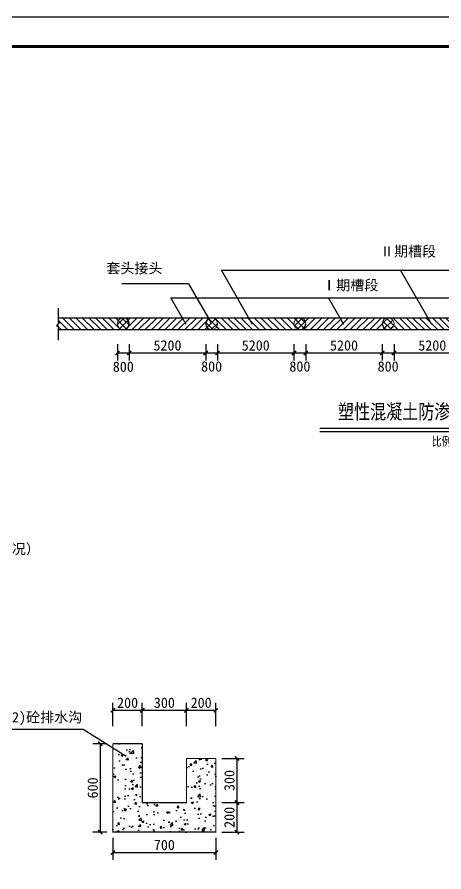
# Model space of a CAD drawing. Header units: millimetres. Extents: x 2456 to 5353, y 685 to 1986.
# Drawn here: x 3977 to 4122.1, y 1693.9 to 1984.1 of the extents above; entities that cross this region are included whole.
import ezdxf
from ezdxf.enums import TextEntityAlignment as Align

# ---------------------------------------------------------------- set-up
doc = ezdxf.new("R2010")
doc.units = ezdxf.units.MM
doc.linetypes.add('DASHED2', pattern=[0.375, 0.25, -0.125])
doc.layers.get('0').update_dxf_attribs({"color": 10})
for name, color, linetype in [('0-外框', 6, 'Continuous'), ('1结构线', 4, 'Continuous'), ('2文字', 7, 'Continuous'), ('TXT-DIM', 7, 'Continuous'), ('TXT-NOTE', 2, 'Continuous'), ('图框', 7, 'Continuous'), ('标注', 7, 'Continuous'), ('标注层', 7, 'Continuous')]:
    doc.layers.add(name, color=color, linetype=linetype)
doc.styles.add('HT', font='', dxfattribs={"width": 0.8})
doc.styles.add('HZ300', font='ROMANS.shx', dxfattribs={"width": 0.7, "bigfont": 'HZTXT5.shx'})
doc.styles.add('HZTXT5', font='romans.shx', dxfattribs={"width": 0.75, "bigfont": 'hztxt5.shx'})
doc.styles.add('宋体', font='')
doc.styles.get('HT').set_extended_font_data('SimHei')
doc.styles.get('宋体').set_extended_font_data('SimSun')
doc.dimstyles.new('BL200', dxfattribs={"dimtxt": 3, "dimasz": 0.01, "dimexe": 2.5, "dimexo": 2, "dimgap": 0.8, "dimtad": 1, "dimdec": 0, "dimlfac": 200, "dimzin": 0, "dimdsep": 46, "dimtxsty": 'HZ300', "dimblk": '_DIMX', "dimcen": 0.09, "dimclrt": 256, "dimaunit": 1, "dimadec": 0, "dimazin": 0, "dimtfac": 1, "dimtdec": 0, "dimtmove": 2, "dimatfit": 3, "dimldrblk": '_DIMX', "dimfxl": 1, "dimfrac": 2, "dimtolj": 1, "dimtzin": 0, "dimarcsym": 0})
doc.dimstyles.new('BZ20', dxfattribs={"dimtxt": 3, "dimasz": 0.01, "dimexe": 2.5, "dimexo": 2, "dimgap": 0.8, "dimtad": 1, "dimdec": 0, "dimlfac": 20, "dimzin": 0, "dimdsep": 46, "dimtxsty": 'HZTXT5', "dimblk": '_DIMX', "dimcen": 0.09, "dimclrt": 256, "dimaunit": 1, "dimadec": 0, "dimazin": 0, "dimtfac": 1, "dimtdec": 0, "dimtmove": 2, "dimatfit": 3, "dimldrblk": '_DIMX', "dimfxl": 1, "dimfrac": 2, "dimtolj": 1, "dimtzin": 0, "dimarcsym": 0})
pattern_1 = [(135, (92.0056, 674.913), (-1.122532, -1.122532), [])]
pattern_2 = [(45, (92.0056, 674.913), (-1.122532, 1.122532), [])]

# ---------------------------------------------------------------- blocks, each defined once
blk = doc.blocks.new('_DIMX')
at = {"const_width": 50}
blk.add_lwpolyline([(-70, -70), (70, 70)], dxfattribs=at)
blk = doc.blocks.new('*D80')
at = {"layer": 'Defpoints', "color": 0, "transparency": 16777216}
for p in [(4105.13, 1875.05), (4131.13, 1875.05), (4131.13, 1870.06)]:
    blk.add_point(p, dxfattribs=at)
at = {"layer": '标注层', "color": 0, "lineweight": -2, "transparency": 16777216}
for p, q in [((4105.13, 1873.05), (4105.13, 1867.56)), ((4131.13, 1873.05), (4131.13, 1867.56)), ((4105.14, 1870.06), (4131.12, 1870.06))]:
    blk.add_line(p, q, dxfattribs=at)
at = {"layer": '标注层', "color": 0, "lineweight": -2, "transparency": 16777216, "xscale": 0.01, "yscale": 0.01, "zscale": 0.01, "rotation": 180}
blk.add_blockref('_DIMX', (4105.13, 1870.06), dxfattribs=at)
at = {"layer": '标注层', "color": 0, "lineweight": -2, "transparency": 16777216, "xscale": 0.01, "yscale": 0.01, "zscale": 0.01}
blk.add_blockref('_DIMX', (4131.13, 1870.06), dxfattribs=at)
at = {"layer": '标注层', "transparency": 16777216, "insert": (4118.13, 1872.61), "char_height": 3.5, "attachment_point": 5, "style": '宋体'}
blk.add_mtext('\\A1;5200', dxfattribs=at)
blk = doc.blocks.new('*D81')
at = {"layer": 'Defpoints', "color": 0, "transparency": 16777216}
for p in [(4101.13, 1875.05), (4105.13, 1875.05), (4105.13, 1870.06)]:
    blk.add_point(p, dxfattribs=at)
at = {"layer": '标注层', "color": 0, "lineweight": -2, "transparency": 16777216}
for p, q in [((4101.13, 1873.05), (4101.13, 1867.56)), ((4105.13, 1873.05), (4105.13, 1867.56)), ((4101.14, 1870.06), (4105.12, 1870.06))]:
    blk.add_line(p, q, dxfattribs=at)
at = {"layer": '标注层', "color": 0, "lineweight": -2, "transparency": 16777216, "xscale": 0.01, "yscale": 0.01, "zscale": 0.01, "rotation": 180}
blk.add_blockref('_DIMX', (4101.13, 1870.06), dxfattribs=at)
at = {"layer": '标注层', "color": 0, "lineweight": -2, "transparency": 16777216, "xscale": 0.01, "yscale": 0.01, "zscale": 0.01}
blk.add_blockref('_DIMX', (4105.13, 1870.06), dxfattribs=at)
at = {"layer": '标注层', "transparency": 16777216, "insert": (4103.13, 1865.46), "char_height": 3.5, "attachment_point": 5, "style": '宋体'}
blk.add_mtext('\\A1;800', dxfattribs=at)
blk = doc.blocks.new('*D82')
at = {"layer": 'Defpoints', "color": 0, "transparency": 16777216}
for p in [(4075.13, 1875.05), (4101.13, 1875.05), (4101.13, 1870.06)]:
    blk.add_point(p, dxfattribs=at)
at = {"layer": '标注层', "color": 0, "lineweight": -2, "transparency": 16777216}
for p, q in [((4075.13, 1873.05), (4075.13, 1867.56)), ((4101.13, 1873.05), (4101.13, 1867.56)), ((4075.14, 1870.06), (4101.12, 1870.06))]:
    blk.add_line(p, q, dxfattribs=at)
at = {"layer": '标注层', "color": 0, "lineweight": -2, "transparency": 16777216, "xscale": 0.01, "yscale": 0.01, "zscale": 0.01, "rotation": 180}
blk.add_blockref('_DIMX', (4075.13, 1870.06), dxfattribs=at)
at = {"layer": '标注层', "color": 0, "lineweight": -2, "transparency": 16777216, "xscale": 0.01, "yscale": 0.01, "zscale": 0.01}
blk.add_blockref('_DIMX', (4101.13, 1870.06), dxfattribs=at)
at = {"layer": '标注层', "transparency": 16777216, "insert": (4088.13, 1872.61), "char_height": 3.5, "attachment_point": 5, "style": '宋体'}
blk.add_mtext('\\A1;5200', dxfattribs=at)
blk = doc.blocks.new('*D83')
at = {"layer": 'Defpoints', "color": 0, "transparency": 16777216}
for p in [(4045.13, 1875.05), (4071.13, 1875.05), (4071.13, 1870.06)]:
    blk.add_point(p, dxfattribs=at)
at = {"layer": '标注层', "color": 0, "lineweight": -2, "transparency": 16777216}
for p, q in [((4045.13, 1873.05), (4045.13, 1867.56)), ((4071.13, 1873.05), (4071.13, 1867.56)), ((4045.14, 1870.06), (4071.12, 1870.06))]:
    blk.add_line(p, q, dxfattribs=at)
at = {"layer": '标注层', "color": 0, "lineweight": -2, "transparency": 16777216, "xscale": 0.01, "yscale": 0.01, "zscale": 0.01, "rotation": 180}
blk.add_blockref('_DIMX', (4045.13, 1870.06), dxfattribs=at)
at = {"layer": '标注层', "color": 0, "lineweight": -2, "transparency": 16777216, "xscale": 0.01, "yscale": 0.01, "zscale": 0.01}
blk.add_blockref('_DIMX', (4071.13, 1870.06), dxfattribs=at)
at = {"layer": '标注层', "transparency": 16777216, "insert": (4058.13, 1872.61), "char_height": 3.5, "attachment_point": 5, "style": '宋体'}
blk.add_mtext('\\A1;5200', dxfattribs=at)
blk = doc.blocks.new('*D84')
at = {"layer": 'Defpoints', "color": 0, "transparency": 16777216}
for p in [(4071.13, 1875.05), (4075.13, 1875.05), (4075.13, 1870.06)]:
    blk.add_point(p, dxfattribs=at)
at = {"layer": '标注层', "color": 0, "lineweight": -2, "transparency": 16777216}
for p, q in [((4071.13, 1873.05), (4071.13, 1867.56)), ((4075.13, 1873.05), (4075.13, 1867.56)), ((4071.14, 1870.06), (4075.12, 1870.06))]:
    blk.add_line(p, q, dxfattribs=at)
at = {"layer": '标注层', "color": 0, "lineweight": -2, "transparency": 16777216, "xscale": 0.01, "yscale": 0.01, "zscale": 0.01, "rotation": 180}
blk.add_blockref('_DIMX', (4071.13, 1870.06), dxfattribs=at)
at = {"layer": '标注层', "color": 0, "lineweight": -2, "transparency": 16777216, "xscale": 0.01, "yscale": 0.01, "zscale": 0.01}
blk.add_blockref('_DIMX', (4075.13, 1870.06), dxfattribs=at)
at = {"layer": '标注层', "transparency": 16777216, "insert": (4073.13, 1865.46), "char_height": 3.5, "attachment_point": 5, "style": '宋体'}
blk.add_mtext('\\A1;800', dxfattribs=at)
blk = doc.blocks.new('*D85')
at = {"layer": 'Defpoints', "color": 0, "transparency": 16777216}
for p in [(4041.13, 1875.05), (4045.13, 1875.05), (4045.13, 1870.06)]:
    blk.add_point(p, dxfattribs=at)
at = {"layer": '标注层', "color": 0, "lineweight": -2, "transparency": 16777216}
for p, q in [((4041.13, 1873.05), (4041.13, 1867.56)), ((4045.13, 1873.05), (4045.13, 1867.56)), ((4041.14, 1870.06), (4045.12, 1870.06))]:
    blk.add_line(p, q, dxfattribs=at)
at = {"layer": '标注层', "color": 0, "lineweight": -2, "transparency": 16777216, "xscale": 0.01, "yscale": 0.01, "zscale": 0.01, "rotation": 180}
blk.add_blockref('_DIMX', (4041.13, 1870.06), dxfattribs=at)
at = {"layer": '标注层', "color": 0, "lineweight": -2, "transparency": 16777216, "xscale": 0.01, "yscale": 0.01, "zscale": 0.01}
blk.add_blockref('_DIMX', (4045.13, 1870.06), dxfattribs=at)
at = {"layer": '标注层', "transparency": 16777216, "insert": (4043.13, 1865.46), "char_height": 3.5, "attachment_point": 5, "style": '宋体'}
blk.add_mtext('\\A1;800', dxfattribs=at)
blk = doc.blocks.new('*D86')
at = {"layer": 'Defpoints', "color": 0, "transparency": 16777216}
for p in [(4015.13, 1875.05), (4041.13, 1875.05), (4041.13, 1870.06)]:
    blk.add_point(p, dxfattribs=at)
at = {"layer": '标注层', "color": 0, "lineweight": -2, "transparency": 16777216}
for p, q in [((4015.13, 1873.05), (4015.13, 1867.56)), ((4041.13, 1873.05), (4041.13, 1867.56)), ((4015.14, 1870.06), (4041.12, 1870.06))]:
    blk.add_line(p, q, dxfattribs=at)
at = {"layer": '标注层', "color": 0, "lineweight": -2, "transparency": 16777216, "xscale": 0.01, "yscale": 0.01, "zscale": 0.01, "rotation": 180}
blk.add_blockref('_DIMX', (4015.13, 1870.06), dxfattribs=at)
at = {"layer": '标注层', "color": 0, "lineweight": -2, "transparency": 16777216, "xscale": 0.01, "yscale": 0.01, "zscale": 0.01}
blk.add_blockref('_DIMX', (4041.13, 1870.06), dxfattribs=at)
at = {"layer": '标注层', "transparency": 16777216, "insert": (4028.13, 1872.61), "char_height": 3.5, "attachment_point": 5, "style": '宋体'}
blk.add_mtext('\\A1;5200', dxfattribs=at)
blk = doc.blocks.new('*D87')
at = {"layer": 'Defpoints', "color": 0, "transparency": 16777216}
for p in [(4011.13, 1875.05), (4015.13, 1875.05), (4015.13, 1870.06)]:
    blk.add_point(p, dxfattribs=at)
at = {"layer": '标注层', "color": 0, "lineweight": -2, "transparency": 16777216}
for p, q in [((4011.13, 1873.05), (4011.13, 1867.56)), ((4015.13, 1873.05), (4015.13, 1867.56)), ((4011.14, 1870.06), (4015.12, 1870.06))]:
    blk.add_line(p, q, dxfattribs=at)
at = {"layer": '标注层', "color": 0, "lineweight": -2, "transparency": 16777216, "xscale": 0.01, "yscale": 0.01, "zscale": 0.01, "rotation": 180}
blk.add_blockref('_DIMX', (4011.13, 1870.06), dxfattribs=at)
at = {"layer": '标注层', "color": 0, "lineweight": -2, "transparency": 16777216, "xscale": 0.01, "yscale": 0.01, "zscale": 0.01}
blk.add_blockref('_DIMX', (4015.13, 1870.06), dxfattribs=at)
at = {"layer": '标注层', "transparency": 16777216, "insert": (4013.13, 1865.39), "char_height": 3.5, "attachment_point": 5, "style": '宋体'}
blk.add_mtext('\\A1;800', dxfattribs=at)
blk = doc.blocks.new('*D89')
at = {"layer": 'Defpoints', "color": 0, "transparency": 16777216}
for p in [(4009.58, 1707.4), (4044.58, 1707.4), (4044.58, 1700.45)]:
    blk.add_point(p, dxfattribs=at)
at = {"layer": '标注', "color": 0, "lineweight": -2, "transparency": 16777216}
for p, q in [((4009.58, 1705.4), (4009.58, 1697.95)), ((4044.58, 1705.4), (4044.58, 1697.95)), ((4009.59, 1700.45), (4044.57, 1700.45))]:
    blk.add_line(p, q, dxfattribs=at)
at = {"layer": '标注', "color": 0, "lineweight": -2, "transparency": 16777216, "xscale": 0.01, "yscale": 0.01, "zscale": 0.01, "rotation": 180}
blk.add_blockref('_DIMX', (4009.58, 1700.45), dxfattribs=at)
at = {"layer": '标注', "color": 0, "lineweight": -2, "transparency": 16777216, "xscale": 0.01, "yscale": 0.01, "zscale": 0.01}
blk.add_blockref('_DIMX', (4044.58, 1700.45), dxfattribs=at)
at = {"layer": '标注', "transparency": 16777216, "insert": (4027.08, 1703), "char_height": 3.5, "attachment_point": 5, "style": '宋体'}
blk.add_mtext('\\A1;700', dxfattribs=at)
blk = doc.blocks.new('*D90')
at = {"layer": 'Defpoints', "color": 0, "transparency": 16777216}
for p in [(4044.58, 1717.4), (4044.58, 1707.4), (4051.75, 1707.4)]:
    blk.add_point(p, dxfattribs=at)
at = {"layer": '标注', "color": 0, "lineweight": -2, "transparency": 16777216}
for p, q in [((4046.58, 1717.4), (4054.25, 1717.4)), ((4051.75, 1717.39), (4051.75, 1707.41)), ((4046.58, 1707.4), (4054.25, 1707.4))]:
    blk.add_line(p, q, dxfattribs=at)
at = {"layer": '标注', "color": 0, "lineweight": -2, "transparency": 16777216, "xscale": 0.01, "yscale": 0.01, "zscale": 0.01}
for p, rotation in [((4051.75, 1717.4), 90), ((4051.75, 1707.4), 270)]:
    blk.add_blockref('_DIMX', p, dxfattribs=dict(at, rotation=rotation))
at = {"layer": '标注', "transparency": 16777216, "insert": (4049.2, 1712.4), "char_height": 3.5, "attachment_point": 5, "rotation": 90, "style": '宋体'}
blk.add_mtext('\\A1;200', dxfattribs=at)
blk = doc.blocks.new('*D91')
at = {"layer": 'Defpoints', "color": 0, "transparency": 16777216}
for p in [(4044.58, 1732.4), (4044.58, 1717.4), (4051.75, 1717.4)]:
    blk.add_point(p, dxfattribs=at)
at = {"layer": '标注', "color": 0, "lineweight": -2, "transparency": 16777216}
for p, q in [((4046.58, 1732.4), (4054.25, 1732.4)), ((4051.75, 1732.39), (4051.75, 1717.41)), ((4046.58, 1717.4), (4054.25, 1717.4))]:
    blk.add_line(p, q, dxfattribs=at)
at = {"layer": '标注', "color": 0, "lineweight": -2, "transparency": 16777216, "xscale": 0.01, "yscale": 0.01, "zscale": 0.01}
for p, rotation in [((4051.75, 1732.4), 90), ((4051.75, 1717.4), 270)]:
    blk.add_blockref('_DIMX', p, dxfattribs=dict(at, rotation=rotation))
at = {"layer": '标注', "transparency": 16777216, "insert": (4049.2, 1724.9), "char_height": 3.5, "attachment_point": 5, "rotation": 90, "style": '宋体'}
blk.add_mtext('\\A1;300', dxfattribs=at)
blk = doc.blocks.new('*D92')
at = {"layer": 'Defpoints', "color": 0, "transparency": 16777216}
for p in [(4019.58, 1748.73), (4009.58, 1741.4), (4019.58, 1741.4)]:
    blk.add_point(p, dxfattribs=at)
at = {"layer": '标注', "color": 0, "lineweight": -2, "transparency": 16777216}
for p, q in [((4009.58, 1743.4), (4009.58, 1751.23)), ((4019.58, 1743.4), (4019.58, 1751.23)), ((4009.59, 1748.73), (4019.57, 1748.73))]:
    blk.add_line(p, q, dxfattribs=at)
at = {"layer": '标注', "color": 0, "lineweight": -2, "transparency": 16777216, "xscale": 0.01, "yscale": 0.01, "zscale": 0.01, "rotation": 180}
blk.add_blockref('_DIMX', (4009.58, 1748.73), dxfattribs=at)
at = {"layer": '标注', "color": 0, "lineweight": -2, "transparency": 16777216, "xscale": 0.01, "yscale": 0.01, "zscale": 0.01}
blk.add_blockref('_DIMX', (4019.58, 1748.73), dxfattribs=at)
at = {"layer": '标注', "transparency": 16777216, "insert": (4014.58, 1751.28), "char_height": 3.5, "attachment_point": 5, "style": '宋体'}
blk.add_mtext('\\A1;200', dxfattribs=at)
blk = doc.blocks.new('*D93')
at = {"layer": 'Defpoints', "color": 0, "transparency": 16777216}
for p in [(4044.58, 1748.73), (4034.58, 1741.4), (4044.58, 1741.4)]:
    blk.add_point(p, dxfattribs=at)
at = {"layer": '标注', "color": 0, "lineweight": -2, "transparency": 16777216}
for p, q in [((4034.58, 1743.4), (4034.58, 1751.23)), ((4044.58, 1743.4), (4044.58, 1751.23)), ((4034.59, 1748.73), (4044.57, 1748.73))]:
    blk.add_line(p, q, dxfattribs=at)
at = {"layer": '标注', "color": 0, "lineweight": -2, "transparency": 16777216, "xscale": 0.01, "yscale": 0.01, "zscale": 0.01, "rotation": 180}
blk.add_blockref('_DIMX', (4034.58, 1748.73), dxfattribs=at)
at = {"layer": '标注', "color": 0, "lineweight": -2, "transparency": 16777216, "xscale": 0.01, "yscale": 0.01, "zscale": 0.01}
blk.add_blockref('_DIMX', (4044.58, 1748.73), dxfattribs=at)
at = {"layer": '标注', "transparency": 16777216, "insert": (4039.58, 1751.28), "char_height": 3.5, "attachment_point": 5, "style": '宋体'}
blk.add_mtext('\\A1;200', dxfattribs=at)
blk = doc.blocks.new('*D94')
at = {"layer": 'Defpoints', "color": 0, "transparency": 16777216}
for p in [(4034.58, 1748.73), (4019.58, 1741.4), (4034.58, 1741.4)]:
    blk.add_point(p, dxfattribs=at)
at = {"layer": '标注', "color": 0, "lineweight": -2, "transparency": 16777216}
for p, q in [((4019.58, 1743.4), (4019.58, 1751.23)), ((4034.58, 1743.4), (4034.58, 1751.23)), ((4019.59, 1748.73), (4034.57, 1748.73))]:
    blk.add_line(p, q, dxfattribs=at)
at = {"layer": '标注', "color": 0, "lineweight": -2, "transparency": 16777216, "xscale": 0.01, "yscale": 0.01, "zscale": 0.01, "rotation": 180}
blk.add_blockref('_DIMX', (4019.58, 1748.73), dxfattribs=at)
at = {"layer": '标注', "color": 0, "lineweight": -2, "transparency": 16777216, "xscale": 0.01, "yscale": 0.01, "zscale": 0.01}
blk.add_blockref('_DIMX', (4034.58, 1748.73), dxfattribs=at)
at = {"layer": '标注', "transparency": 16777216, "insert": (4027.08, 1751.28), "char_height": 3.5, "attachment_point": 5, "style": '宋体'}
blk.add_mtext('\\A1;300', dxfattribs=at)
blk = doc.blocks.new('*D95')
at = {"layer": 'Defpoints', "color": 0, "transparency": 16777216}
for p in [(4009.58, 1737.4), (4005.29, 1707.4), (4009.58, 1707.4)]:
    blk.add_point(p, dxfattribs=at)
at = {"layer": '标注', "color": 0, "lineweight": -2, "transparency": 16777216}
for p, q in [((4007.58, 1737.4), (4002.79, 1737.4)), ((4005.29, 1737.39), (4005.29, 1707.41)), ((4007.58, 1707.4), (4002.79, 1707.4))]:
    blk.add_line(p, q, dxfattribs=at)
at = {"layer": '标注', "color": 0, "lineweight": -2, "transparency": 16777216, "xscale": 0.01, "yscale": 0.01, "zscale": 0.01}
for p, rotation in [((4005.29, 1737.4), 90), ((4005.29, 1707.4), 270)]:
    blk.add_blockref('_DIMX', p, dxfattribs=dict(at, rotation=rotation))
at = {"layer": '标注', "transparency": 16777216, "insert": (4002.74, 1722.4), "char_height": 3.5, "attachment_point": 5, "rotation": 90, "style": '宋体'}
blk.add_mtext('\\A1;600', dxfattribs=at)

msp = doc.modelspace()

# ---------------------------------------------------------------- hatches: boundary and pattern name
at = {"linetype": 'DASHED2', "lineweight": 0, "ltscale": 0.2}
h = msp.add_hatch(dxfattribs=at)
h.set_pattern_fill('ANSI31', color=0, scale=0.5, angle=90, style=0)
h.set_pattern_definition(pattern_1)
h.paths.add_polyline_path([(3990.9614, 1881.985), (3990.9614, 1880.5157), (3991.4543, 1880.5157), (3990.4405, 1879.284), (3990.9614, 1879.284), (3990.9614, 1877.985), (4013.1285, 1877.985, -1), (4013.1285, 1881.985)])
h.paths.add_polyline_path([(4013.1285, 1877.985, 1), (4013.1285, 1881.985, 1)])
h = msp.add_hatch(dxfattribs=at)
h.set_pattern_fill('ANSI31', color=0, scale=0.5, angle=90, style=0)
h.set_pattern_definition(pattern_1)
h.paths.add_polyline_path([(4073.1285, 1881.985), (4043.1285, 1881.985, 1), (4043.1285, 1877.985), (4073.1285, 1877.985, 1)])
h = msp.add_hatch(dxfattribs=at)
h.set_pattern_fill('ANSI31', color=0, scale=0.5, angle=90, style=0)
h.set_pattern_definition(pattern_1)
h.paths.add_polyline_path([(4133.1285, 1881.985), (4103.1285, 1881.985, 1), (4103.1285, 1877.985), (4133.1285, 1877.985, 1)])
at = {"layer": '1结构线', "linetype": 'Continuous'}
h = msp.add_hatch(dxfattribs=at)
h.set_pattern_fill('混凝土2', color=0, style=0)
h.set_pattern_definition([(50, (4018.4333, 1709.427), (7.1726, -0.6275), [0.75, -8.25]), (355, (4018.433, 1709.427), (-1.3875, 7.5219), [0.6, -6.6]), (100.451, (4019.031, 1709.3746), (5.7851, 6.8944), [0.6374, -7.0114]), (46.184, (4018.433, 1711.427), (10.6724, -1.6552), [1.125, -12.375]), (96.636, (4019.323, 1711.289), (9.3466, 9.7412), [0.956, -10.5171]), (351.184, (4018.433, 1711.427), (9.3466, 9.7412), [0.9, -9.9]), (21, (4019.4333, 1710.927), (5.9691, -4.0262), [0.75, -8.25]), (326, (4019.433, 1710.927), (2.4332, 7.2515), [0.6, -6.6]), (71.451, (4019.931, 1710.5914), (8.4022, 3.2253), [0.6374, -7.0114]), (37.5, (4018.4333, 1709.427), (0.1216, 3.32894), [0, -6.52, 0, -6.7, 0, -6.625]), (7.5, (4018.4333, 1709.427), (2.6307, 3.94412), [0, -3.82, 0, -6.37, 0, -2.525]), (327.5, (4016.2033, 1709.427), (5.33822, -0.22555), [0, -2.5, 0, -7.8, 0, -10.35]), (317.5, (4015.2033, 1709.427), (5.83186, 1.00105), [0, -3.25, 0, -5.18, 0, -7.35])])
h.paths.add_polyline_path([(4044.578, 1732.3959), (4034.578, 1732.3959), (4034.578, 1717.3959), (4019.578, 1717.3959), (4019.578, 1737.3959), (4009.578, 1737.3959), (4009.578, 1707.3959), (4044.578, 1707.3959)])
at = {"layer": '标注层'}
h = msp.add_hatch(dxfattribs=at)
h.set_pattern_fill('ANSI31', color=0, scale=0.5, style=0)
h.set_pattern_definition(pattern_2)
h.paths.add_polyline_path([(4043.1285, 1881.985), (4013.1285, 1881.985, 1), (4013.1285, 1877.985), (4043.1285, 1877.985, 1)])
h = msp.add_hatch(dxfattribs=at)
h.set_pattern_fill('ANSI31', color=0, scale=0.5, style=0)
h.set_pattern_definition(pattern_2)
h.paths.add_polyline_path([(4103.1285, 1881.985), (4073.1285, 1881.985, 1), (4073.1285, 1877.985), (4103.1285, 1877.985, 1)])

# ---------------------------------------------------------------- linework, layer by layer
at = {"color": 0}
for p, q in [((4057.0665, 1879.748), (4046.4404, 1898.1308)), ((4046.4404, 1898.1308), (4166.5108, 1898.1308)), ((4117.951, 1879.748), (4107.3249, 1898.1308)), ((4035.3285, 1893.5281), (4012.6221, 1893.5281)), ((4035.3285, 1893.5281), (4043.1279, 1880.0199)), ((4034.4422, 1879.748), (4029.2336, 1888.7587)), ((4029.2336, 1888.7587), (4201.4562, 1888.7587)), ((4088.0579, 1879.748), (4082.8493, 1888.7587)), ((3990.9614, 1885.3092), (3990.9614, 1880.5157)), ((3990.9614, 1881.985), (4233.6824, 1881.985)), ((3991.4543, 1880.5157), (3990.4405, 1879.284)), ((3990.4405, 1879.284), (3990.9614, 1879.284)), ((3990.9614, 1880.5157), (3991.4543, 1880.5157)), ((3990.9614, 1879.284), (3990.9614, 1874.4661)), ((3990.9614, 1877.985), (4233.6824, 1877.985))]:
    msp.add_line(p, q, dxfattribs=at)
at = {"color": 0, "linetype": 'DASHED2', "lineweight": 0, "ltscale": 0.2}
for centre, start, end in [((4013.1285, 1879.985), 90, 270), ((4043.1285, 1879.985), 270, 90), ((4073.1285, 1879.985), 90, 270), ((4103.1285, 1879.985), 270, 90)]:
    msp.add_arc(centre, 2, start, end, dxfattribs=at)
at = {"layer": '0-外框', "color": 0}
msp.add_lwpolyline([(4306.4853, 1390.1049), (4306.4853, 1984.1049), (3465.4853, 1984.1049), (3465.4853, 1390.1049)], close=True, dxfattribs=at)
at = {"layer": '1结构线', "color": 0, "linetype": 'Continuous', "const_width": 0.4, "flags": 128}
for points in [[(4009.578, 1737.3959), (4009.578, 1707.3959), (4044.578, 1707.3959), (4044.578, 1732.3959)], [(4009.578, 1737.3959), (4019.578, 1737.3959)], [(4019.578, 1737.3959), (4019.578, 1717.3959), (4034.578, 1717.3959), (4034.578, 1732.3959)], [(4044.578, 1732.3959), (4034.578, 1732.3959)]]:
    msp.add_lwpolyline(points, dxfattribs=at)
at = {"layer": '2文字', "color": 0}
for p, q in [((3961.0824, 1742.3367), (3999.4632, 1742.3367)), ((3999.4632, 1742.3367), (4014.1036, 1733.203))]:
    msp.add_line(p, q, dxfattribs=at)
at = {"layer": 'TXT-DIM', "color": 0, "ltscale": 3}
for centre, start, end in [((4013.1285, 1879.985), 270, 90), ((4043.1285, 1879.985), 90, 270), ((4073.1285, 1879.985), 270, 90), ((4103.1285, 1879.985), 90, 270)]:
    msp.add_arc(centre, 2, start, end, dxfattribs=at)
at = {"layer": 'TXT-NOTE', "color": 0}
msp.add_line((4173.8483, 1843.301), (4079.8615, 1843.301), dxfattribs=at)
at = {"layer": 'TXT-NOTE', "color": 0, "const_width": 0.5, "flags": 128}
msp.add_lwpolyline([(4173.8555, 1844.501), (4079.8455, 1844.501)], dxfattribs=at)
at = {"layer": '图框', "color": 0, "const_width": 1}
msp.add_lwpolyline([(3490.4853, 1400.1049), (3490.4853, 1974.1049), (4296.4853, 1974.1049), (4296.4853, 1400.1049), (3490.4853, 1400.1049)], dxfattribs=at)

# ---------------------------------------------------------------- texts
at = {"layer": 'TXT-DIM', "color": 0, "linetype": 'Continuous', "style": '宋体'}
for s, p in [('Ⅱ期槽段', (4109.8839, 1904.5801)), ('套头接头', (4016.9027, 1898.8457)), ('Ⅰ期槽段', (4090.2457, 1893.0799)), ('78.250（下游水位，正常蓄水位工况）', (3944.2146, 1803.4898)), ('C20(2)砼排水沟', (3982.4914, 1746.3955))]:
    msp.add_text(s, height=3.5, dxfattribs=at).set_placement(p, align=Align.MIDDLE_CENTER)
at = {"layer": 'TXT-NOTE', "color": 0, "style": 'HT', "width": 0.8}
for s, height, p in [('塑性混凝土防渗墙槽段接头示意图', 5, (4126.9962, 1847.6554)), ('比例尺F', 3, (4123.7423, 1838.528))]:
    msp.add_text(s, height=height, dxfattribs=at).set_placement(p, align=Align.CENTER)

# ---------------------------------------------------------------- dimensions: what is measured, and where the dimension line sits
at = {"layer": '标注', "color": 0}
for base, p1, p2, picture, middle in [((4019.578, 1748.7314), (4009.578, 1741.3959), (4019.578, 1741.3959), '*D92', (4014.578, 1751.2814)), ((4034.578, 1748.7314), (4019.578, 1741.3959), (4034.578, 1741.3959), '*D94', (4027.078, 1751.2814)), ((4044.578, 1748.7314), (4034.578, 1741.3959), (4044.578, 1741.3959), '*D93', (4039.578, 1751.2814)), ((4044.578, 1700.4496), (4009.578, 1707.3959), (4044.578, 1707.3959), '*D89', (4027.078, 1702.9996))]:
    dim = msp.add_linear_dim(base=base, p1=p1, p2=p2, dimstyle='BZ20', override={"dimtxt": 3.5, "dimtxsty": '宋体'}, dxfattribs=at)
    dim.commit()
    dim.dimension.update_dxf_attribs({"geometry": picture, "text_midpoint": middle})
for base, p1, p2, picture, middle in [((4005.2925, 1707.3959), (4009.578, 1737.3959), (4009.578, 1707.3959), '*D95', (4002.7425, 1722.3959)), ((4051.754, 1717.3959), (4044.578, 1732.3959), (4044.578, 1717.3959), '*D91', (4049.204, 1724.8959)), ((4051.754, 1707.3959), (4044.578, 1717.3959), (4044.578, 1707.3959), '*D90', (4049.204, 1712.3959))]:
    dim = msp.add_linear_dim(base=base, p1=p1, p2=p2, angle=90, dimstyle='BZ20', override={"dimtxt": 3.5, "dimtxsty": '宋体'}, dxfattribs=at)
    dim.commit()
    dim.dimension.update_dxf_attribs({"geometry": picture, "text_midpoint": middle})
at = {"layer": '标注层', "color": 0}
for base, p1, p2, picture, middle in [((4015.1285, 1870.06), (4011.1285, 1875.0506), (4015.1285, 1875.0506), '*D87', (4013.1285, 1865.387)), ((4045.1285, 1870.06), (4041.1285, 1875.0506), (4045.1285, 1875.0506), '*D85', (4043.1285, 1865.4605)), ((4075.1285, 1870.06), (4071.1285, 1875.0506), (4075.1285, 1875.0506), '*D84', (4073.1285, 1865.4605)), ((4105.1285, 1870.06), (4101.1285, 1875.0506), (4105.1285, 1875.0506), '*D81', (4103.1285, 1865.4605))]:
    dim = msp.add_linear_dim(base=base, p1=p1, p2=p2, dimstyle='BL200', override={"dimtxt": 3.5, "dimtxsty": '宋体'}, dxfattribs=at)
    dim.commit()
    dim.dimension.update_dxf_attribs({"geometry": picture, "text_midpoint": middle, "dimtype": 160})
for base, p1, p2, picture, middle in [((4041.1285, 1870.06), (4015.1285, 1875.0506), (4041.1285, 1875.0506), '*D86', (4028.1285, 1872.61)), ((4071.1285, 1870.06), (4045.1285, 1875.0506), (4071.1285, 1875.0506), '*D83', (4058.1285, 1872.61)), ((4101.1285, 1870.06), (4075.1285, 1875.0506), (4101.1285, 1875.0506), '*D82', (4088.1285, 1872.61)), ((4131.1285, 1870.06), (4105.1285, 1875.0506), (4131.1285, 1875.0506), '*D80', (4118.1285, 1872.61))]:
    dim = msp.add_linear_dim(base=base, p1=p1, p2=p2, dimstyle='BL200', override={"dimtxt": 3.5, "dimtxsty": '宋体'}, dxfattribs=at)
    dim.commit()
    dim.dimension.update_dxf_attribs({"geometry": picture, "text_midpoint": middle})

doc.saveas('drawing.dxf')
